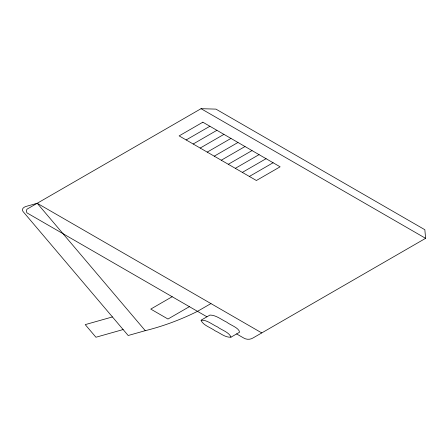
<?xml version="1.0" encoding="UTF-8"?>
<svg xmlns="http://www.w3.org/2000/svg" width="448" height="448" viewBox="0 0 448 448"><rect width="100%" height="100%" fill="white"/><g stroke="black" fill="none" stroke-linecap="round" stroke-linejoin="round"><path stroke-width="0.67" d="M230.955 337.193C229.292 332.22 221.558 330.103 217.414 326.872C212.201 324.643 206.858 319.598 200.99 320.286C203.28 325.483 210.717 327.477 215.174 330.848C220.214 333.026 225.305 337.736 231.011 337.165L239.579 332.214C239.042 327.712 230.076 325.002 226.738 322.162C221.362 319.659 216.093 315.073 209.961 315.062L201.348 320.034M236.617 333.928L243.578 337.943C246.422 339.746 250.214 339.746 253.064 337.943L425.6 238.33L424.85 229.723L215.958 109.122L201.046 108.685L28.51 208.298C25.553 209.194 25.57 212.884 28.51 213.774L206.954 316.798M186.15 139.95L209.882 126.252M193.178 144.004L216.905 130.306M200.2 148.058L223.927 134.361M207.222 152.118L230.955 138.415M214.245 156.173L237.978 142.47M221.273 160.227L245 146.524M228.295 164.282L252.022 150.584M235.318 168.336L259.05 154.638M242.346 172.39L266.073 158.693M249.368 176.445L273.095 162.747M172.178 296.722L150.758 309.086L167.972 319.026L189.386 306.662M210.946 303.576L197.501 311.343C180.841 319.62 163.324 326.2 145.264 330.674L128.178 335.502L23.083 211.579A6.709 3.875 0 0 1 26.158 206.399L37.212 203.274L261.766 332.92M112.431 316.932L85.226 324.621L95.934 337.243L123.133 329.554M201.046 108.685L425.6 238.33M37.212 203.274L145.264 330.674M202.86 122.198L179.127 135.895L256.39 180.505L280.118 166.802L202.86 122.198"/></g></svg>
